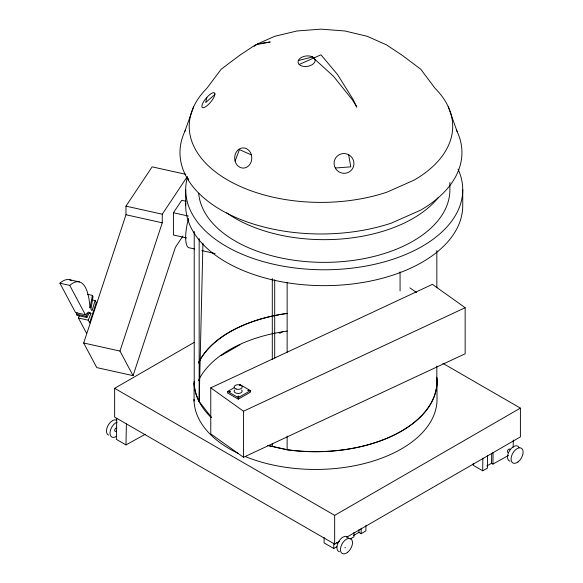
<?xml version="1.0" encoding="UTF-8"?>
<svg xmlns="http://www.w3.org/2000/svg" width="583" height="583" viewBox="0 0 583 583"><rect width="100%" height="100%" fill="white"/><g stroke="black" fill="none" stroke-linecap="round" stroke-linejoin="round"><path stroke-width="0.87" d="M473.236 463.478L473.207 465.3L482.68 470.772L487.417 468.127L487.599 455.396M482.68 470.772L482.862 458.121M486.79 465.963L491.549 463.303L491.688 453.29M491.549 463.303L492.919 464.097L493.087 452.262M513.186 447.365L513.288 440.085M116.746 418.317L116.316 439.327L125.972 444.902L145.386 434.233M125.972 444.902L126.402 423.892M202.942 243.169L199.16 401.447L211.498 417.464M87.472 294.284L92.391 295.377L90.001 308.064A77.896 22.824 -77.5 0 0 69.749 285.393L59.918 283.214L75.55 312.583L85.38 314.762L88.529 312.007L86.182 316.278L86.86 317.546L89.527 312.32L90.933 313.399L88.266 320.191L89.622 322.742L90.314 322.895M206.856 97.405L205.682 102.55L214.814 94.533M92.675 299.99L95.131 300.536L92.041 310.754L90.963 309.274L93.01 296.55L92.391 295.377M89.622 322.742L96.253 302.643L95.131 300.536M182.902 236.064L175.352 247.403L133.062 375.649L96.771 367.596L83.682 343.001L96.909 302.898M185.78 174.317L152.148 166.847L125.979 206.142L125.979 214.755L96.946 302.796L96.253 302.643M133.062 375.649L119.974 351.061L162.263 222.808L162.263 214.201L187.434 176.416M184.782 131.518L193.709 106.645M235.087 161.076L234.687 158.481A10.1 8.556 90 0 1 246.471 148.636A10.1 8.556 90 0 1 249.05 165.397A10.1 8.556 90 0 1 235.087 161.076L239.445 149.612L251.382 154.903M86.422 333.024L78.435 318.012L79.324 315.746M86.86 317.546L77.029 315.359L76.351 314.099L77.131 312.67M186.596 237.93L173.421 235.007L173.421 212.737L181.721 200.282L186.108 201.259M254.093 46.378L257.708 43.834L274.717 36.306L297.024 30.972L320.963 29.15L344.896 30.972L367.203 36.306L386.361 44.789L402.474 55.487L420.795 69.275L435.049 88.303A131.743 76.06 0 0 1 414.119 180.118L386.835 192.201A131.743 76.06 0 0 1 227.807 180.118A131.743 76.06 0 0 1 206.87 88.303L221.125 69.275L239.445 55.487L255.558 44.789L270.242 41.991L257.708 43.834M339.386 541.41L334.664 544.136L114.64 417.107L114.64 388.314L194.132 342.425M221.059 355.666L239.977 344.742M239.773 384.452L250.457 390.625L250.457 392.126L238.294 399.151L227.61 392.986L227.61 391.477L234.453 387.527M227.61 391.477L238.294 397.65L250.457 390.625M114.64 388.314L334.664 515.35L520.4 408.115L520.4 436.9L346.462 537.329M353.291 535.646L358.931 532.388L361.154 533.664L365.891 530.931L365.891 525.509M324.112 537.504L324.112 542.926L333.775 548.501L336.879 546.708M350.084 539.086L353.961 536.841L353.961 532.33M492.919 464.097L508.449 455.432M283.003 331.523L279.84 333.265L278.485 332.478M210.769 387.848L432.418 284.344L465.154 307.715L465.154 353.772L243.505 457.276L210.769 433.905L210.769 387.848L243.505 411.212L243.505 457.276M243.505 411.212L465.154 307.715M299.174 64.48L320.963 54.802L337.572 74.617L353.276 99.737L356.825 107.134L352.54 100.065L333.585 76.38L313.53 58.096M298.321 60.559L312.583 56.937M239.664 385.057L240.356 385.225L239.904 385.56M335.342 168.013L350.798 166.84L348.612 154.714M173.421 212.737L188.353 216.053M125.979 206.142L162.263 214.201M125.979 214.755L162.263 222.808M194.715 249.007L189.388 247.826A23.67 6.938 -77.5 0 1 188.601 218.385M201.827 250.588L215.149 253.547M69.603 279.745L79.434 281.932M89.294 313.035L90.933 313.399M76.351 314.099L86.182 316.278M78.435 318.012L88.266 320.191M83.682 343.001L119.974 351.061M268.005 445.456L287.135 449.704A121.344 70.062 0 0 0 436.725 378.068M267.94 445.536L287.098 449.792A121.504 70.149 0 0 0 436.798 377.194M442.876 363.355L520.4 408.115M344.932 547.452L345.42 547.736M409.9 287.849L416.554 292.593M69.749 285.393L85.38 314.762M448.21 106.645L457.138 131.518M462.734 189.803L462.734 205.675A138.521 79.973 0 0 1 321.962 285.641A138.521 79.973 0 0 1 185.766 203.073M449.894 182.537L449.894 189.803A125.68 72.562 0 0 1 327.187 262.343A125.68 72.562 0 0 1 198.672 193.235M436.995 379.795L436.995 397.504A121.504 70.149 0 0 1 372.726 461.189A121.504 70.149 0 0 1 245.312 456.547M436.842 250.559L436.842 287.871M436.842 366.146L436.842 379.795M400.069 271.831L400.069 290.917M361.154 528.249L361.154 533.664M358.931 529.677L358.931 532.388M334.664 515.35L334.664 544.136M333.775 543.079L333.775 548.501M287.135 282.238L287.135 352.321M287.135 436.048L287.135 449.704M274.702 279.745L274.702 358.02M272.297 278.572L272.297 359.361M272.297 443.78L272.297 446.505M238.294 397.65L238.294 399.151M199.16 238.534L199.16 401.447A121.344 70.062 0 0 1 194.226 383.381L194.226 231.385M194.073 383.381L194.073 401.097M188.44 178.485L188.44 180.278M185.693 189.803L185.693 205.675M237.959 453.29A121.504 70.149 0 0 1 194.03 399.362M198.439 380.582A121.504 70.149 0 0 1 287.208 331.086M337.681 543.079A1.946 1.122 -60 0 1 336.814 542.35M339.423 551.744A8.519 4.919 -60 0 1 339.124 540.878A8.519 4.919 -60 0 1 348.43 538.029M509.95 461.197A8.519 4.919 -60 0 1 509.812 450.236A8.519 4.919 -60 0 1 519.081 447.584M508.616 452.452A1.946 1.122 -60 0 1 507.399 451.526A1.946 1.122 -60 0 1 508.697 449.238A1.946 1.122 -60 0 1 510.14 449.763M116.134 431.165A1.946 1.122 -60 0 1 114.727 429.897A1.946 1.122 -60 0 1 116.928 427.915M108.562 435.137A8.519 4.919 -60 0 1 107.913 425.699A8.519 4.919 -60 0 1 116.411 420.044M116.491 436.31A8.519 4.919 -60 0 1 110.012 432.732A8.519 4.919 -60 0 1 117.139 422.158M211.221 417.559A121.504 70.149 0 0 1 194.03 381.646M198.439 362.874A121.504 70.149 0 0 1 287.208 313.37M198.584 362.896A121.344 70.062 0 0 1 287.244 313.457M458.019 169.106A138.521 79.973 0 0 1 331.756 269.659A138.521 79.973 0 0 1 187.303 177.626M438.11 197.783A125.68 72.562 0 0 1 226.7 212.875M456.409 130.016A140.984 81.394 0 0 1 420.649 210.142L391.448 223.078A140.984 81.394 0 0 1 234.067 216.687A140.984 81.394 0 0 1 185.511 130.016M59.918 283.214A77.896 22.824 -77.5 0 1 71.673 280.685M241.639 389.976A4.037 2.332 0 0 1 238.148 393.467A4.037 2.332 0 0 1 234.65 389.976M214.908 93.936L214.712 95.255A9.539 2.988 -50.1 0 1 203.831 107.622A9.539 2.988 -50.1 0 1 206.586 97.689L208.277 95.925A9.539 2.988 -50.1 0 1 214.908 93.936M229.33 391.674L230.256 391.74L229.33 391.674M237.944 396.258L238.87 396.331L237.944 396.258M247.957 390.333L248.883 390.399L247.957 390.333M312.612 56.945L310.841 56.26A8.592 5.24 -7.9 0 0 298.161 61.011A8.592 5.24 -7.9 0 0 308.057 66.265A8.592 5.24 -7.9 0 0 313.967 57.921L312.612 56.945M335.633 168.64L334.533 166.286A9.991 9.853 35.9 0 1 345.318 153.635A9.991 9.853 35.9 0 1 352.402 168.859A9.991 9.853 35.9 0 1 335.633 168.64M347.461 552.422A8.519 4.919 -60 0 0 351.155 539.013A8.519 4.919 -60 0 0 340.851 546.898A8.519 4.919 -60 0 0 347.461 552.422M517.966 461.962A8.519 4.919 -60 0 0 521.821 448.538A8.519 4.919 -60 0 0 511.495 456.249A8.519 4.919 -60 0 0 517.966 461.962M236.13 389.036A4.037 2.332 0 0 0 242.178 387.017A4.037 2.332 0 0 0 236.13 384.999A4.037 2.332 0 0 0 236.13 389.036"/></g></svg>
